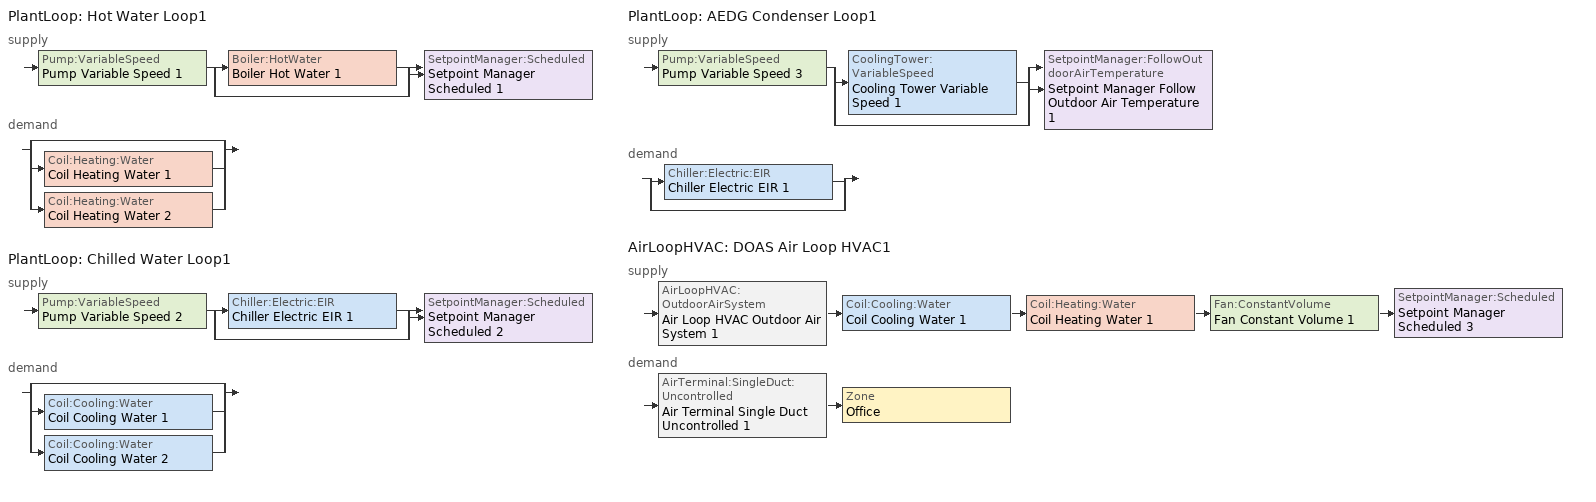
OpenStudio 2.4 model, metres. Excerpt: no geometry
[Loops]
PlantLoop 'Hot Water Loop1'
 supply: Pump:VariableSpeed 'Pump Variable Speed 1' > split
  | Boiler:HotWater 'Boiler Hot Water 1'
  | bypass
  join > SetpointManager:Scheduled 'Setpoint Manager Scheduled 1'
 demand: split
  | bypass
  | Coil:Heating:Water 'Coil Heating Water 1'
  | Coil:Heating:Water 'Coil Heating Water 2'
PlantLoop 'Chilled Water Loop1'
 supply: Pump:VariableSpeed 'Pump Variable Speed 2' > split
  | Chiller:Electric:EIR 'Chiller Electric EIR 1'
  | bypass
  join > SetpointManager:Scheduled 'Setpoint Manager Scheduled 2'
 demand: split
  | bypass
  | Coil:Cooling:Water 'Coil Cooling Water 1'
  | Coil:Cooling:Water 'Coil Cooling Water 2'
PlantLoop 'AEDG Condenser Loop1'
 supply: Pump:VariableSpeed 'Pump Variable Speed 3' > split
  | CoolingTower:VariableSpeed 'Cooling Tower Variable Speed 1'
  | bypass
  join > SetpointManager:FollowOutdoorAirTemperature 'Setpoint Manager Follow Outdoor Air Temperature 1'
 demand: split
  | Chiller:Electric:EIR 'Chiller Electric EIR 1'
  | bypass
AirLoopHVAC 'DOAS Air Loop HVAC1'
 supply: AirLoopHVAC:OutdoorAirSystem 'Air Loop HVAC Outdoor Air System 1' > Coil:Cooling:Water 'Coil Cooling Water 1' > Coil:Heating:Water 'Coil Heating Water 1' > Fan:ConstantVolume 'Fan Constant Volume 1' > SetpointManager:Scheduled 'Setpoint Manager Scheduled 3'
 demand: AirTerminal:SingleDuct:Uncontrolled 'Air Terminal Single Duct Uncontrolled 1' > Zone 'Office'
[Building]
Building 1: North Axis {deg}=0
[Site]
Boston Logan IntL Arpt	USA: Latitude {deg}=42.37; Longitude {deg}=-71.02; Time Zone {hr}=-5; Elevation {m}=6; Terrain=City
[SizingPeriod:DesignDay] Barometric Pressure {Pa}=101253; Sky Clearness=0; Rain Indicator=0; Snow Indicator=0; Day of Month=21; Daylight Saving Time Indicator=0; Dry-Bulb Temperature Range Modifier Type=DefaultMultipliers
Name | Maximum Dry-Bulb Temperature {C} | Daily Dry-Bulb Temperature Range {deltaC} | Humidity Indicating Conditions at Maximum Dry-Bulb | Wind Speed {m/s} | Wind Direction {deg} | Month | Day Type | Humidity Indicating Type | Solar Model Indicator | ASHRAE Taub | ASHRAE Taud
Boston Logan IntL Arpt Ann Htg 99.6% Condns DB | -13.6 | 0 | -13.6 | 7.2 | 320 | 1 | WinterDesignDay | Wetbulb | ASHRAEClearSky
Boston Logan IntL Arpt Ann Hum_n 99.6% Condns DP=>MCDB | -12 | 0 | -24.4 | 7.2 | 320 | 1 | WinterDesignDay | Dewpoint | ASHRAEClearSky
Boston Logan IntL Arpt Ann Htg Wind 99.6% Condns WS=>MCDB | 2.1 | 0 | 2.1 | 14.1 | 320 | 1 | WinterDesignDay | Wetbulb | ASHRAEClearSky
Boston Logan IntL Arpt Ann Clg .4% Condns DB=>MWB | 32.7 | 8.4 | 22.9 | 6.3 | 270 | 7 | SummerDesignDay | Wetbulb | ASHRAETau | 0.488 | 1.95
Boston Logan IntL Arpt Ann Clg .4% Condns WB=>MDB | 30.2 | 8.4 | 24.6 | 6.3 | 270 | 7 | SummerDesignDay | Wetbulb | ASHRAETau | 0.488 | 1.95
Boston Logan IntL Arpt Ann Clg .4% Condns DP=>MDB | 27.3 | 8.4 | 22.8 | 6.3 | 270 | 7 | SummerDesignDay | Dewpoint | ASHRAETau | 0.488 | 1.95
Boston Logan IntL Arpt Ann Clg .4% Condns Enth=>MDB | 30.6 | 8.4 | 74100 | 6.3 | 270 | 7 | SummerDesignDay | Enthalpy | ASHRAETau | 0.488 | 1.95
[Material] Thermal Absorptance=0.9
Name | Roughness | Thickness {m} | Conductivity {W/m-K} | Density {kg/m3} | Specific Heat {J/kg-K} | Solar Absorptance
F16 Acoustic tile | MediumSmooth | 0.0191 | 0.06 | 368 | 590 | 0.3
M11 100mm lightweight concrete | MediumRough | 0.1016 | 0.53 | 1280 | 840 | 0.5
G01a 19mm gypsum board | MediumSmooth | 0.019 | 0.16 | 800 | 1090 | 0.4
M01 100mm brick | MediumRough | 0.1016 | 0.89 | 1920 | 790 | 0.7
M15 200mm heavyweight concrete | MediumRough | 0.2032 | 1.95 | 2240 | 900 | 0.7
I02 50mm insulation board | MediumRough | 0.0508 | 0.03 | 43 | 1210 | 0.7
[Material:AirGap]
Name | Thermal Resistance {m2-K/W}
Material Air Gap 1 | 0.18
Material Air Gap 2 | 0.15
[Construction]
Interior Floor: F16 Acoustic tile, Material Air Gap 1, M11 100mm lightweight concrete
Interior Ceiling: M11 100mm lightweight concrete, Material Air Gap 1, F16 Acoustic tile
Interior Wall: G01a 19mm gypsum board, Material Air Gap 2, G01a 19mm gypsum board
Exterior Wall: M01 100mm brick, M15 200mm heavyweight concrete, I02 50mm insulation board, Material Air Gap 2, G01a 19mm gypsum board
[DefaultConstructionSet]
Default Construction Set 1: Default Exterior Surface Constructions=Default Surface Constructions 1; Default Interior Surface Constructions=Default Surface Constructions 2; Default Ground Contact Surface Constructions=Default Surface Constructions 3; Default Exterior SubSurface Constructions=Default Sub Surface Constructions 1; Default Interior SubSurface Constructions=Default Sub Surface Constructions 2
[DefaultSurfaceConstructions]
Default Surface Constructions 1: Wall Construction=Exterior Wall
Default Surface Constructions 2: Wall Construction=Interior Wall; Floor Construction=Interior Floor; Roof Ceiling Construction=Interior Ceiling
Default Surface Constructions 3: 
[DefaultSubSurfaceConstructions]
Default Sub Surface Constructions 1; Default Sub Surface Constructions 2
[BuildingStory]
Building Story 1: Nominal Z Coordinate {m}=0
[Space]
Office_space: Space Type=Office:OpenOffice:Office; Default Construction Set=Default Construction Set 1; Building Story=Building Story 1; Thermal Zone=Office
[SpaceType]
Office:OpenOffice:Office: Default Schedule Set=Office_DefaultScheduleSet; Design Specification Outdoor Air Object=Office_DSOA
[DefaultScheduleSet]
Office_DefaultScheduleSet: Hours of Operation Schedule=Medium Office Bldg Occ; People Activity Level Schedule=Medium Office Activity; Lighting Schedule=Office Bldg Light; Electric Equipment Schedule=Medium Office Bldg Equip; Infiltration Schedule=Medium Office Infil Quarter On
[SpaceInfiltration:DesignFlowRate]
Space Infiltration Design Flow Rate 1: Space or SpaceType=Office:OpenOffice:Office; Schedule=Medium Office Infil Quarter On; Design Flow Rate Calculation Method=Flow/ExteriorArea; Flow per Exterior Surface Area {m3/s-m2}=0.000226568
[People:Definition]
Office_PeopleDefinition: Number of People Calculation Method=People/Area; People per Space Floor Area {person/m2}=0.0565108; Fraction Radiant=0.3
[People]
Office:OpenOffice:Office_PeopleObject: People Definition=Office_PeopleDefinition; Space or SpaceType=Office:OpenOffice:Office; Number of People Schedule=Medium Office Bldg Occ; Activity Level Schedule=Medium Office Activity; Multiplier=1
[Lights:Definition]
Office_LightsDefinition: Design Level Calculation Method=Watts/Area; Watts per Space Floor Area {W/m2}=11.8404
[Lights]
Office:OpenOffice:Office_LightsObject: Lights Definition=Office_LightsDefinition; Space or SpaceType=Office:OpenOffice:Office; Schedule=Office Bldg Light; Fraction Replaceable=1
[ElectricEquipment:Definition]
Office_ElectricEquipmentDefinition: Design Level Calculation Method=Watts/Area; Watts per Space Floor Area {W/m2}=7.64241
[ElectricEquipment]
Office_ElectricEquipmentObject: Electric Equipment Definition=Office_ElectricEquipmentDefinition; Space or SpaceType=Office:OpenOffice:Office; Schedule=Medium Office Bldg Equip
[DesignSpecification:OutdoorAir]
Office_DSOA: Outdoor Air Method=Sum; Outdoor Air Flow per Person {m3/s-person}=0.0023595; Outdoor Air Flow per Floor Area {m3/s-m2}=0.000304801
[ThermalZone]
Office: Thermostat=dualSetPtThermostatOffice; Use Ideal Air Loads=No
[Sizing:Zone]
Office: Zone Cooling Design Supply Air Temperature Input Method=SupplyAirTemperature; Zone Cooling Design Supply Air Temperature {C}=14; Zone Cooling Design Supply Air Temperature Difference {deltaC}=11.11; Zone Heating Design Supply Air Temperature Input Method=SupplyAirTemperature; Zone Heating Design Supply Air Temperature {C}=40; Zone Heating Design Supply Air Temperature Difference {deltaC}=11.11; Zone Cooling Design Supply Air Humidity Ratio {kg-H2O/kg-air}=0.0085; Zone Heating Design Supply Air Humidity Ratio {kg-H2O/kg-air}=0.008; Cooling Design Air Flow Method=DesignDay; Heating Design Air Flow Method=DesignDay; Account for Dedicated Outdoor Air System=No; Dedicated Outdoor Air System Control Strategy=NeutralSupplyAir; Dedicated Outdoor Air Low Setpoint Temperature for Design {C}=autosize; Dedicated Outdoor Air High Setpoint Temperature for Design {C}=autosize
[Zone equipment]
Office: Air Terminal Single Duct Uncontrolled 1, Zone HVAC Four Pipe Fan Coil 1
[ThermostatSetpoint:DualSetpoint]
dualSetPtThermostatOffice: Heating Setpoint Temperature Schedule=MEDIUM OFFICE HTGSETP SETBK 21.0 SETPT 21.0; Cooling Setpoint Temperature Schedule=MEDIUM OFFICE CLGSETP SETBK 24.0 SETPT 24.0
[PlantLoop] Glycol Concentration=0; Plant Loop Volume {m3}=Autocalculate; Load Distribution Scheme=Optimal
Name | Fluid Type | Maximum Loop Temperature {C} | Minimum Loop Temperature {C}
Hot Water Loop1 | Water | 100 | 0
Chilled Water Loop1 |  | 98 | 1
AEDG Condenser Loop1 |  | 80 | 5
[Sizing:Plant] Sizing Option=NonCoincident; Zone Timesteps in Averaging Window=1; Coincident Sizing Factor Mode=None
Name | Loop Type | Design Loop Exit Temperature {C} | Loop Design Temperature Difference {deltaC}
Hot Water Loop1 | Heating | 82 | 11
Chilled Water Loop1 | Cooling | 6.7 | 6.7
AEDG Condenser Loop1 | Condenser | 29.4 | 5.6
[Pump:VariableSpeed] Motor Efficiency=0.9; Coefficient 1 of the Part Load Performance Curve=0; Coefficient 2 of the Part Load Performance Curve=0.0216; Coefficient 3 of the Part Load Performance Curve=-0.0325; Coefficient 4 of the Part Load Performance Curve=1.0095; Pump Control Type=Intermittent; Skin Loss Radiative Fraction=0.5; Design Power Sizing Method=PowerPerFlowPerPressure; Design Electric Power per Unit Flow Rate {W/(m3/s)}=348701.1; Design Shaft Power per Unit Flow Rate per Unit Head {W-s/m3-Pa}=1.28205; Design Minimum Flow Rate Fraction=0
Name | Rated Pump Head {Pa}
Pump Variable Speed 1; Pump Variable Speed 2 | 119563
Pump Variable Speed 3 | 134508
[Boiler:HotWater]
Boiler Hot Water 1: Nominal Thermal Efficiency=0.9; Efficiency Curve Temperature Evaluation Variable=LeavingBoiler; Normalized Boiler Efficiency Curve=Boiler Efficiency1; Water Outlet Upper Temperature Limit {C}=99; Boiler Flow Mode=ConstantFlow; Parasitic Electric Load {W}=0; Sizing Factor=1
[SetpointManager:Scheduled] Control Variable=Temperature
Name | Schedule
Setpoint Manager Scheduled 1 | Hot_Water_Temperature1
Setpoint Manager Scheduled 2 | Chilled_Water_Temperature1
Setpoint Manager Scheduled 3 | DOAS_Temperature_Setpoint1
[Chiller:Electric:EIR]
Chiller Electric EIR 1: Reference Capacity {W}=Autosize; Reference COP {W/W}=5.5; Cooling Capacity Function of Temperature Curve=Curve Biquadratic 1; Electric Input to Cooling Output Ratio Function of Temperature Curve=Curve Biquadratic 2; Electric Input to Cooling Output Ratio Function of Part Load Ratio Curve=Curve Quadratic 1; Condenser Type=WaterCooled; Chiller Flow Mode=ConstantFlow; Design Heat Recovery Water Flow Rate {m3/s}=0; Sizing Factor=1; Basin Heater Capacity {W/K}=0; Basin Heater Setpoint Temperature {C}=10
[CoolingTower:VariableSpeed]
Cooling Tower Variable Speed 1: Model Type=CoolToolsCrossFlow; Design Inlet Air Wet-Bulb Temperature {C}=25.5556; Design Approach Temperature {deltaC}=3.8889; Design Range Temperature {deltaC}=5.5556; Design Water Flow Rate {m3/s}=autosize; Design Air Flow Rate {m3/s}=autosize; Design Fan Power {W}=autosize; Fan Power Ratio Function of Air Flow Rate Ratio Curve=Cooling Tower Variable Speed 1 Fan Power Ratio Curve; Minimum Air Flow Rate Ratio=0.2; Fraction of Tower Capacity in Free Convection Regime=0.125; Basin Heater Capacity {W/K}=0; Basin Heater Setpoint Temperature {C}=2; Evaporation Loss Mode=SaturatedExit; Evaporation Loss Factor {percent/K}=0.2; Drift Loss Percent {percent}=0.008; Blowdown Calculation Mode=ConcentrationRatio; Blowdown Concentration Ratio=3; Sizing Factor=1
[SetpointManager:FollowOutdoorAirTemperature]
Setpoint Manager Follow Outdoor Air Temperature 1: Control Variable=Temperature; Reference Temperature Type=OutdoorAirWetBulb; Offset Temperature Difference {deltaC}=0; Maximum Setpoint Temperature {C}=80; Minimum Setpoint Temperature {C}=5
[AirLoopHVAC]
DOAS Air Loop HVAC1: Availability Schedule=Always On Discrete; Design Supply Air Flow Rate {m3/s}=AutoSize
[Sizing:System]
DOAS Air Loop HVAC1: Type of Load to Size On=VentilationRequirement; Design Outdoor Air Flow Rate {m3/s}=Autosize; Minimum System Air Flow Ratio=1; Preheat Design Temperature {C}=7; Preheat Design Humidity Ratio {kg-H2O/kg-Air}=0.008; Precool Design Temperature {C}=12.8; Precool Design Humidity Ratio {kg-H2O/kg-Air}=0.008; Central Cooling Design Supply Air Temperature {C}=12.8; Central Heating Design Supply Air Temperature {C}=40; Sizing Option=NonCoincident; 100% Outdoor Air in Cooling=Yes; 100% Outdoor Air in Heating=Yes; Central Cooling Design Supply Air Humidity Ratio {kg-H2O/kg-Air}=0.0085; Central Heating Design Supply Air Humidity Ratio {kg-H2O/kg-Air}=0.008; Cooling Design Air Flow Method=DesignDay; Cooling Design Air Flow Rate {m3/s}=0; Heating Design Air Flow Method=DesignDay; Heating Design Air Flow Rate {m3/s}=0; System Outdoor Air Method=ZoneSum; Zone Maximum Outdoor Air Fraction=1; Cooling Supply Air Flow Rate Per Floor Area {m3/s-m2}=0.00996765; Cooling Fraction of Autosized Cooling Supply Air Flow Rate=1; Cooling Supply Air Flow Rate Per Unit Cooling Capacity {m3/s-W}=3.94755e-05; Heating Supply Air Flow Rate Per Floor Area {m3/s-m2}=0.00996765; Heating Fraction of Autosized Heating Supply Air Flow Rate=1; Heating Fraction of Autosized Cooling Supply Air Flow Rate=1; Heating Supply Air Flow Rate Per Unit Heating Capacity {m3/s-W}=3.15882e-05; Cooling Design Capacity Method=CoolingDesignCapacity; Cooling Design Capacity {W}=autosize; Cooling Design Capacity Per Floor Area {W/m2}=234.7; Fraction of Autosized Cooling Design Capacity=1; Heating Design Capacity Method=HeatingDesignCapacity; Heating Design Capacity {W}=autosize; Heating Design Capacity Per Floor Area {W/m2}=157; Fraction of Autosized Heating Design Capacity=1; Central Cooling Capacity Control Method=OnOff
[Fan:ConstantVolume]
Fan Constant Volume 1: Availability Schedule=Always On Discrete; Fan Efficiency=0.6; Pressure Rise {Pa}=500; Maximum Flow Rate {m3/s}=autosize; Motor Efficiency=0.9; Motor In Airstream Fraction=1
[Coil:Heating:Water] Availability Schedule=Always On Discrete
Coil Heating Water 1; Coil Heating Water 2
[Coil:Cooling:Water] Availability Schedule=Always On Discrete
Coil Cooling Water 1; Coil Cooling Water 2
[Controller:OutdoorAir]
Controller Outdoor Air 1: Minimum Outdoor Air Flow Rate {m3/s}=autosize; Maximum Outdoor Air Flow Rate {m3/s}=autosize; Economizer Control Type=NoEconomizer; Economizer Control Action Type=ModulateFlow; Economizer Maximum Limit Dry-Bulb Temperature {C}=28; Economizer Maximum Limit Enthalpy {J/kg}=64000; Economizer Minimum Limit Dry-Bulb Temperature {C}=-100; Lockout Type=NoLockout; Minimum Limit Type=FixedMinimum; Minimum Fraction of Outdoor Air Schedule=Always On Discrete; Maximum Fraction of Outdoor Air Schedule=Always On Discrete; Controller Mechanical Ventilation=Controller Mechanical Ventilation 1; High Humidity Control=No; Heat Recovery Bypass Control Type=BypassWhenOAFlowGreaterThanMinimum
[Controller:MechanicalVentilation]
Controller Mechanical Ventilation 1: Availability Schedule=Always On Discrete; System Outdoor Air Method=ZoneSum
[AirLoopHVAC:OutdoorAirSystem]
Air Loop HVAC Outdoor Air System 1: Controller=Controller Outdoor Air 1
[Controller:WaterCoil] Minimum Actuated Flow {m3/s}=0
Name | Water Coil | Action
Controller Water Coil 1 | Coil Heating Water 1 | Normal
Controller Water Coil 2 | Coil Cooling Water 1 | Reverse
Controller Water Coil 3 | Coil Cooling Water 2 | Reverse
Controller Water Coil 4 | Coil Heating Water 2 | Normal
[HeatExchanger:AirToAir:SensibleAndLatent]
Heat Exchanger Air To Air Sensible And Latent 1: Availability Schedule=Always On Discrete; Nominal Supply Air Flow Rate {m3/s}=autosize; Sensible Effectiveness at 100% Heating Air Flow=0.76; Latent Effectiveness at 100% Heating Air Flow=0.68; Sensible Effectiveness at 75% Heating Air Flow=0.81; Latent Effectiveness at 75% Heating Air Flow=0.73; Sensible Effectiveness at 100% Cooling Air Flow=0.76; Latent Effectiveness at 100% Cooling Air Flow=0.68; Sensible Effectiveness at 75% Cooling Air Flow=0.81; Latent Effectiveness at 75% Cooling Air Flow=0.73; Nominal Electric Power {W}=0; Supply Air Outlet Temperature Control=Yes; Heat Exchanger Type=Plate; Frost Control Type=ExhaustOnly; Threshold Temperature {C}=-12.2; Initial Defrost Time Fraction=0.167; Rate of Defrost Time Fraction Increase {1/K}=0.024; Economizer Lockout=No
[AirTerminal:SingleDuct:Uncontrolled]
Air Terminal Single Duct Uncontrolled 1: Availability Schedule=Always On Discrete; Maximum Air Flow Rate {m3/s}=AutoSize
[Fan:OnOff]
Fan On Off 1: Availability Schedule=Always On Discrete; Fan Efficiency=0.5; Pressure Rise {Pa}=75; Maximum Flow Rate {m3/s}=autosize; Motor Efficiency=0.9; Motor In Airstream Fraction=1; Fan Power Ratio Function of Speed Ratio Curve=Fan On Off Power Curve; Fan Efficiency Ratio Function of Speed Ratio Curve=Fan On Off Efficiency Curve
[ZoneHVAC:FourPipeFanCoil]
Zone HVAC Four Pipe Fan Coil 1: Availability Schedule=Always On Discrete; Capacity Control Method=CyclingFan; Maximum Supply Air Flow Rate {m3/s}=autosize; Maximum Outdoor Air Flow Rate {m3/s}=0; Supply Air Fan=Fan On Off 1; Cooling Coil=Coil Cooling Water 2; Maximum Cold Water Flow Rate {m3/s}=autosize; Heating Coil=Coil Heating Water 2; Maximum Hot Water Flow Rate {m3/s}=autosize; Minimum Supply Air Temperature in Cooling Mode {C}=autosize; Maximum Supply Air Temperature in Heating Mode {C}=autosize
[Schedule:Year]
Medium Office Infil Quarter On: 1, 3, Schedule:Week:Daily {10ec3e5a-5294-46cc-8ada-f12e209007b8}, 12, 31, Schedule:Week:Daily {20898e88-71dc-48a1-8bf4-30a1d78b98f6}
Office Bldg Light: 1, 3, Schedule:Week:Daily {77782ce5-1a70-49a7-b72d-db0988271982}, 12, 31, Schedule:Week:Daily {1558189b-593c-4115-b061-465417357844}
Medium Office Bldg Equip: 1, 3, Schedule:Week:Daily {6e8d415d-8fa0-48d6-ac4d-d47d8b98405b}, 12, 31, Schedule:Week:Daily {2f904850-a863-4ee8-bc0d-29bfee0f8749}
Medium Office Bldg Occ: 1, 3, Schedule:Week:Daily {cc8d6e51-368d-451a-9b6a-4139d773ba0e}, 12, 31, Schedule:Week:Daily {ff233f80-dcaf-4b18-966b-1bf7394c094d}
Medium Office Activity: 12, 31, Schedule:Week:Daily {28c29561-b365-4a14-8672-9021b01eb02f}
MEDIUM OFFICE HTGSETP SETBK 21.0 SETPT 21.0: 1, 3, SETBK 21.0 SETPT 21.0  {8D0A30B1-EB70-430A-970C-31578940E1FE}, 12, 31, SETBK 21.0 SETPT 21.0  {2C3DCBC0-467E-4DBB-9EE3-8C3FD5C9B392}
MEDIUM OFFICE CLGSETP SETBK 24.0 SETPT 24.0: 1, 3, SETBK 24.0 SETPT 24.0  {E1E66C11-DA69-44AF-88DA-C8D362DFB0F1}, 12, 31, SETBK 24.0 SETPT 24.0  {E0AF72EE-DC85-45E1-8656-1C98AAAE5374}
[Schedule:Week]
Schedule:Week:Daily {10ec3e5a-5294-46cc-8ada-f12e209007b8}: Medium Office Infil Quarter On Default Schedule, Medium Office Infil Quarter On Default Schedule, Medium Office Infil Quarter On Default Schedule, Medium Office Infil Quarter On Default Schedule, Medium Office Infil Quarter On Default Schedule, Medium Office Infil Quarter On Default Schedule, Medium Office Infil Quarter On Rule 2 Day Schedule, Medium Office Infil Quarter On Default Schedule, Medium Office Infil Quarter On Summer Design Day, Medium Office Infil Quarter On Winter Design Day, Medium Office Infil Quarter On Default Schedule, Medium Office Infil Quarter On Default Schedule
Schedule:Week:Daily {20898e88-71dc-48a1-8bf4-30a1d78b98f6}: Medium Office Infil Quarter On Rule 1 Day Schedule, Medium Office Infil Quarter On Default Schedule, Medium Office Infil Quarter On Default Schedule, Medium Office Infil Quarter On Default Schedule, Medium Office Infil Quarter On Default Schedule, Medium Office Infil Quarter On Default Schedule, Medium Office Infil Quarter On Rule 2 Day Schedule, Medium Office Infil Quarter On Default Schedule, Medium Office Infil Quarter On Summer Design Day, Medium Office Infil Quarter On Winter Design Day, Medium Office Infil Quarter On Default Schedule, Medium Office Infil Quarter On Default Schedule
Schedule:Week:Daily {77782ce5-1a70-49a7-b72d-db0988271982}: Office Bldg Light Default Schedule, Office Bldg Light Default Schedule, Office Bldg Light Default Schedule, Office Bldg Light Default Schedule, Office Bldg Light Default Schedule, Office Bldg Light Default Schedule, Office Bldg Light Rule 2 Day Schedule, Office Bldg Light Default Schedule, Office Bldg Light Summer Design Day, Office Bldg Light Winter Design Day, Office Bldg Light Default Schedule, Office Bldg Light Default Schedule
Schedule:Week:Daily {1558189b-593c-4115-b061-465417357844}: Office Bldg Light Rule 1 Day Schedule, Office Bldg Light Default Schedule, Office Bldg Light Default Schedule, Office Bldg Light Default Schedule, Office Bldg Light Default Schedule, Office Bldg Light Default Schedule, Office Bldg Light Rule 2 Day Schedule, Office Bldg Light Default Schedule, Office Bldg Light Summer Design Day, Office Bldg Light Winter Design Day, Office Bldg Light Default Schedule, Office Bldg Light Default Schedule
Schedule:Week:Daily {6e8d415d-8fa0-48d6-ac4d-d47d8b98405b}: Medium Office Bldg Equip Default Schedule, Medium Office Bldg Equip Default Schedule, Medium Office Bldg Equip Default Schedule, Medium Office Bldg Equip Default Schedule, Medium Office Bldg Equip Default Schedule, Medium Office Bldg Equip Default Schedule, Medium Office Bldg Equip Rule 2 Day Schedule, Medium Office Bldg Equip Default Schedule, Medium Office Bldg Equip Summer Design Day, Medium Office Bldg Equip Winter Design Day, Medium Office Bldg Equip Default Schedule, Medium Office Bldg Equip Default Schedule
Schedule:Week:Daily {2f904850-a863-4ee8-bc0d-29bfee0f8749}: Medium Office Bldg Equip Rule 1 Day Schedule, Medium Office Bldg Equip Default Schedule, Medium Office Bldg Equip Default Schedule, Medium Office Bldg Equip Default Schedule, Medium Office Bldg Equip Default Schedule, Medium Office Bldg Equip Default Schedule, Medium Office Bldg Equip Rule 2 Day Schedule, Medium Office Bldg Equip Default Schedule, Medium Office Bldg Equip Summer Design Day, Medium Office Bldg Equip Winter Design Day, Medium Office Bldg Equip Default Schedule, Medium Office Bldg Equip Default Schedule
Schedule:Week:Daily {cc8d6e51-368d-451a-9b6a-4139d773ba0e}: Medium Office Bldg Occ Default Schedule, Medium Office Bldg Occ Default Schedule, Medium Office Bldg Occ Default Schedule, Medium Office Bldg Occ Default Schedule, Medium Office Bldg Occ Default Schedule, Medium Office Bldg Occ Default Schedule, Medium Office Bldg Occ Rule 2 Day Schedule, Medium Office Bldg Occ Default Schedule, Medium Office Bldg Occ Summer Design Day, Medium Office Bldg Occ Winter Design Day, Medium Office Bldg Occ Default Schedule, Medium Office Bldg Occ Default Schedule
Schedule:Week:Daily {ff233f80-dcaf-4b18-966b-1bf7394c094d}: Medium Office Bldg Occ Rule 1 Day Schedule, Medium Office Bldg Occ Default Schedule, Medium Office Bldg Occ Default Schedule, Medium Office Bldg Occ Default Schedule, Medium Office Bldg Occ Default Schedule, Medium Office Bldg Occ Default Schedule, Medium Office Bldg Occ Rule 2 Day Schedule, Medium Office Bldg Occ Default Schedule, Medium Office Bldg Occ Summer Design Day, Medium Office Bldg Occ Winter Design Day, Medium Office Bldg Occ Default Schedule, Medium Office Bldg Occ Default Schedule
Schedule:Week:Daily {28c29561-b365-4a14-8672-9021b01eb02f}: Medium Office Activity Default Schedule, Medium Office Activity Default Schedule, Medium Office Activity Default Schedule, Medium Office Activity Default Schedule, Medium Office Activity Default Schedule, Medium Office Activity Default Schedule, Medium Office Activity Default Schedule, Medium Office Activity Default Schedule, Medium Office Activity Summer Design Day, Medium Office Activity Winter Design Day, Medium Office Activity Default Schedule, Medium Office Activity Default Schedule
SETBK 21.0 SETPT 21.0  {8D0A30B1-EB70-430A-970C-31578940E1FE}: MEDIUM OFFICE HTGSETP DEFAULT SCHEDULESETBK 21.0 SETPT 21.0, MEDIUM OFFICE HTGSETP DEFAULT SCHEDULESETBK 21.0 SETPT 21.0, MEDIUM OFFICE HTGSETP DEFAULT SCHEDULESETBK 21.0 SETPT 21.0, MEDIUM OFFICE HTGSETP DEFAULT SCHEDULESETBK 21.0 SETPT 21.0, MEDIUM OFFICE HTGSETP DEFAULT SCHEDULESETBK 21.0 SETPT 21.0, MEDIUM OFFICE HTGSETP DEFAULT SCHEDULESETBK 21.0 SETPT 21.0, MEDIUM OFFICE HTGSETP RULE 2 DAY SCHEDULESETBK 21.0 SETPT 21.0, MEDIUM OFFICE HTGSETP DEFAULT SCHEDULESETBK 21.0 SETPT 21.0, MEDIUM OFFICE HTGSETP SUMMER DESIGN DAYSETPT 21.0, MEDIUM OFFICE HTGSETP WINTER DESIGN DAYSETPT 21.0, MEDIUM OFFICE HTGSETP DEFAULT SCHEDULESETBK 21.0 SETPT 21.0, MEDIUM OFFICE HTGSETP DEFAULT SCHEDULESETBK 21.0 SETPT 21.0
SETBK 21.0 SETPT 21.0  {2C3DCBC0-467E-4DBB-9EE3-8C3FD5C9B392}: MEDIUM OFFICE HTGSETP RULE 1 DAY SCHEDULESETPT 21.0, MEDIUM OFFICE HTGSETP DEFAULT SCHEDULESETBK 21.0 SETPT 21.0, MEDIUM OFFICE HTGSETP DEFAULT SCHEDULESETBK 21.0 SETPT 21.0, MEDIUM OFFICE HTGSETP DEFAULT SCHEDULESETBK 21.0 SETPT 21.0, MEDIUM OFFICE HTGSETP DEFAULT SCHEDULESETBK 21.0 SETPT 21.0, MEDIUM OFFICE HTGSETP DEFAULT SCHEDULESETBK 21.0 SETPT 21.0, MEDIUM OFFICE HTGSETP RULE 2 DAY SCHEDULESETBK 21.0 SETPT 21.0, MEDIUM OFFICE HTGSETP DEFAULT SCHEDULESETBK 21.0 SETPT 21.0, MEDIUM OFFICE HTGSETP SUMMER DESIGN DAYSETPT 21.0, MEDIUM OFFICE HTGSETP WINTER DESIGN DAYSETPT 21.0, MEDIUM OFFICE HTGSETP DEFAULT SCHEDULESETBK 21.0 SETPT 21.0, MEDIUM OFFICE HTGSETP DEFAULT SCHEDULESETBK 21.0 SETPT 21.0
SETBK 24.0 SETPT 24.0  {E1E66C11-DA69-44AF-88DA-C8D362DFB0F1}: MEDIUM OFFICE CLGSETP DEFAULT SCHEDULESETBK 24.0 SETPT 24.0, MEDIUM OFFICE CLGSETP DEFAULT SCHEDULESETBK 24.0 SETPT 24.0, MEDIUM OFFICE CLGSETP DEFAULT SCHEDULESETBK 24.0 SETPT 24.0, MEDIUM OFFICE CLGSETP DEFAULT SCHEDULESETBK 24.0 SETPT 24.0, MEDIUM OFFICE CLGSETP DEFAULT SCHEDULESETBK 24.0 SETPT 24.0, MEDIUM OFFICE CLGSETP DEFAULT SCHEDULESETBK 24.0 SETPT 24.0, MEDIUM OFFICE CLGSETP RULE 2 DAY SCHEDULESETBK 24.0 SETPT 24.0, MEDIUM OFFICE CLGSETP DEFAULT SCHEDULESETBK 24.0 SETPT 24.0, MEDIUM OFFICE CLGSETP SUMMER DESIGN DAYSETBK 24.0 SETPT 24.0, MEDIUM OFFICE CLGSETP WINTER DESIGN DAYSETPT 24.0, MEDIUM OFFICE CLGSETP DEFAULT SCHEDULESETBK 24.0 SETPT 24.0, MEDIUM OFFICE CLGSETP DEFAULT SCHEDULESETBK 24.0 SETPT 24.0
SETBK 24.0 SETPT 24.0  {E0AF72EE-DC85-45E1-8656-1C98AAAE5374}: MEDIUM OFFICE CLGSETP RULE 1 DAY SCHEDULESETPT 24.0, MEDIUM OFFICE CLGSETP DEFAULT SCHEDULESETBK 24.0 SETPT 24.0, MEDIUM OFFICE CLGSETP DEFAULT SCHEDULESETBK 24.0 SETPT 24.0, MEDIUM OFFICE CLGSETP DEFAULT SCHEDULESETBK 24.0 SETPT 24.0, MEDIUM OFFICE CLGSETP DEFAULT SCHEDULESETBK 24.0 SETPT 24.0, MEDIUM OFFICE CLGSETP DEFAULT SCHEDULESETBK 24.0 SETPT 24.0, MEDIUM OFFICE CLGSETP RULE 2 DAY SCHEDULESETBK 24.0 SETPT 24.0, MEDIUM OFFICE CLGSETP DEFAULT SCHEDULESETBK 24.0 SETPT 24.0, MEDIUM OFFICE CLGSETP SUMMER DESIGN DAYSETBK 24.0 SETPT 24.0, MEDIUM OFFICE CLGSETP WINTER DESIGN DAYSETPT 24.0, MEDIUM OFFICE CLGSETP DEFAULT SCHEDULESETBK 24.0 SETPT 24.0, MEDIUM OFFICE CLGSETP DEFAULT SCHEDULESETBK 24.0 SETPT 24.0
[Schedule:Day]
Medium Office Infil Quarter On Default Schedule; Medium Office Infil Quarter On Summer Design Day: 6, 0, 1, 22, 0, 0.25, 24, 0, 1
Medium Office Infil Quarter On Rule 2 Day Schedule; Medium Office Infil Quarter On Winter Design Day: 6, 0, 1, 18, 0, 0.25, 24, 0, 1
Medium Office Infil Quarter On Rule 1 Day Schedule; Office Bldg Light Summer Design Day; Medium Office Bldg Equip Summer Design Day: 24, 0, 1
Office Bldg Light Default Schedule: 5, 0, 0.05, 7, 0, 0.1, 8, 0, 0.3, 17, 0, 0.9, 18, 0, 0.7, 20, 0, 0.5, 22, 0, 0.3, 23, 0, 0.1, 24, 0, 0.05
Office Bldg Light Rule 2 Day Schedule: 6, 0, 0.05, 8, 0, 0.1, 14, 0, 0.5, 17, 0, 0.15, 24, 0, 0.05
Office Bldg Light Winter Design Day; Medium Office Bldg Equip Winter Design Day; Medium Office Bldg Occ Winter Design Day; Medium Office Bldg Occ Rule 1 Day Schedule: 24, 0, 0
Office Bldg Light Rule 1 Day Schedule: 24, 0, 0.05
Medium Office Bldg Equip Default Schedule: 8, 0, 0.4, 12, 0, 0.9, 13, 0, 0.8, 17, 0, 0.9, 18, 0, 0.8, 20, 0, 0.6, 22, 0, 0.5, 24, 0, 0.4
Medium Office Bldg Equip Rule 2 Day Schedule: 6, 0, 0.3, 8, 0, 0.4, 14, 0, 0.5, 17, 0, 0.35, 24, 0, 0.3
Medium Office Bldg Equip Rule 1 Day Schedule: 24, 0, 0.3
Medium Office Bldg Occ Default Schedule: 6, 0, 0, 7, 0, 0.1, 8, 0, 0.2, 12, 0, 0.95, 13, 0, 0.5, 17, 0, 0.95, 18, 0, 0.7, 20, 0, 0.4, 22, 0, 0.1, 24, 0, 0.05
Medium Office Bldg Occ Rule 2 Day Schedule: 6, 0, 0, 8, 0, 0.1, 14, 0, 0.5, 17, 0, 0.1, 24, 0, 0
Medium Office Bldg Occ Summer Design Day: 6, 0, 0, 22, 0, 1, 24, 0, 0.05
Medium Office Activity Default Schedule; Medium Office Activity Summer Design Day; Medium Office Activity Winter Design Day: 24, 0, 120
MEDIUM OFFICE HTGSETP DEFAULT SCHEDULESETBK 21.0 SETPT 21.0: 6, 0, 21, 22, 0, 21, 24, 0, 21
MEDIUM OFFICE HTGSETP RULE 2 DAY SCHEDULESETBK 21.0 SETPT 21.0: 6, 0, 21, 18, 0, 21, 24, 0, 21
MEDIUM OFFICE HTGSETP SUMMER DESIGN DAYSETPT 21.0; MEDIUM OFFICE HTGSETP WINTER DESIGN DAYSETPT 21.0; MEDIUM OFFICE HTGSETP RULE 1 DAY SCHEDULESETPT 21.0: 24, 0, 21
MEDIUM OFFICE CLGSETP DEFAULT SCHEDULESETBK 24.0 SETPT 24.0; MEDIUM OFFICE CLGSETP SUMMER DESIGN DAYSETBK 24.0 SETPT 24.0: 6, 0, 24, 22, 0, 24, 24, 0, 24
MEDIUM OFFICE CLGSETP RULE 2 DAY SCHEDULESETBK 24.0 SETPT 24.0: 6, 0, 24, 18, 0, 24, 24, 0, 24
MEDIUM OFFICE CLGSETP WINTER DESIGN DAYSETPT 24.0; MEDIUM OFFICE CLGSETP RULE 1 DAY SCHEDULESETPT 24.0: 24, 0, 24
Hot_Water_Temperature_Default1: 24, 0, 67
Chilled_Water_Temperature_Default1: 24, 0, 6.7
DOAS_Temperature_Setpoint_Default1: 24, 0, 20
[Schedule:Ruleset]
Name | Default Day Schedule
Hot_Water_Temperature1 | Hot_Water_Temperature_Default1
Chilled_Water_Temperature1 | Chilled_Water_Temperature_Default1
DOAS_Temperature_Setpoint1 | DOAS_Temperature_Setpoint_Default1
[Curve:Biquadratic] Minimum Value of x=0; Minimum Value of y=0
Name | Coefficient1 Constant | Coefficient2 x | Coefficient3 x**2 | Coefficient4 y | Coefficient5 y**2 | Coefficient6 x*y | Maximum Value of x | Maximum Value of y
Boiler Efficiency1 | 1 | 0 | 0 | 0 | 0 | 0 | 1 | 1
Curve Biquadratic 1 | 1.07 | 0.0429 | 0.000417 | -0.0081 | -4.02e-05 | -0.000386 | 20 | 50
Curve Biquadratic 2 | 0.468 | -0.0138 | 0.000698 | 0.0109 | 0.000462 | -0.000682 | 20 | 50
[Curve:Quadratic]
Curve Quadratic 1: Coefficient1 Constant=0.141; Coefficient2 x=0.655; Coefficient3 x**2=0.203; Minimum Value of x=0; Maximum Value of x=1.2
[Curve:Cubic] Maximum Value of x=1
Name | Coefficient1 Constant | Coefficient2 x | Coefficient3 x**2 | Coefficient4 x**3 | Minimum Value of x
Cooling Tower Variable Speed 1 Fan Power Ratio Curve | -0.0093 | 0.0512 | -0.0838 | 1.0419 | 0.15
Fan On Off Efficiency Curve | 1 | 0 | 0 | 0 | 0
[Schedule:Constant]
Always On Discrete: Value=1
[Curve:Exponent]
Fan On Off Power Curve: Coefficient1 Constant=1; Coefficient2 Constant=0; Coefficient3 Constant=0; Minimum Value of x=0; Maximum Value of x=1
